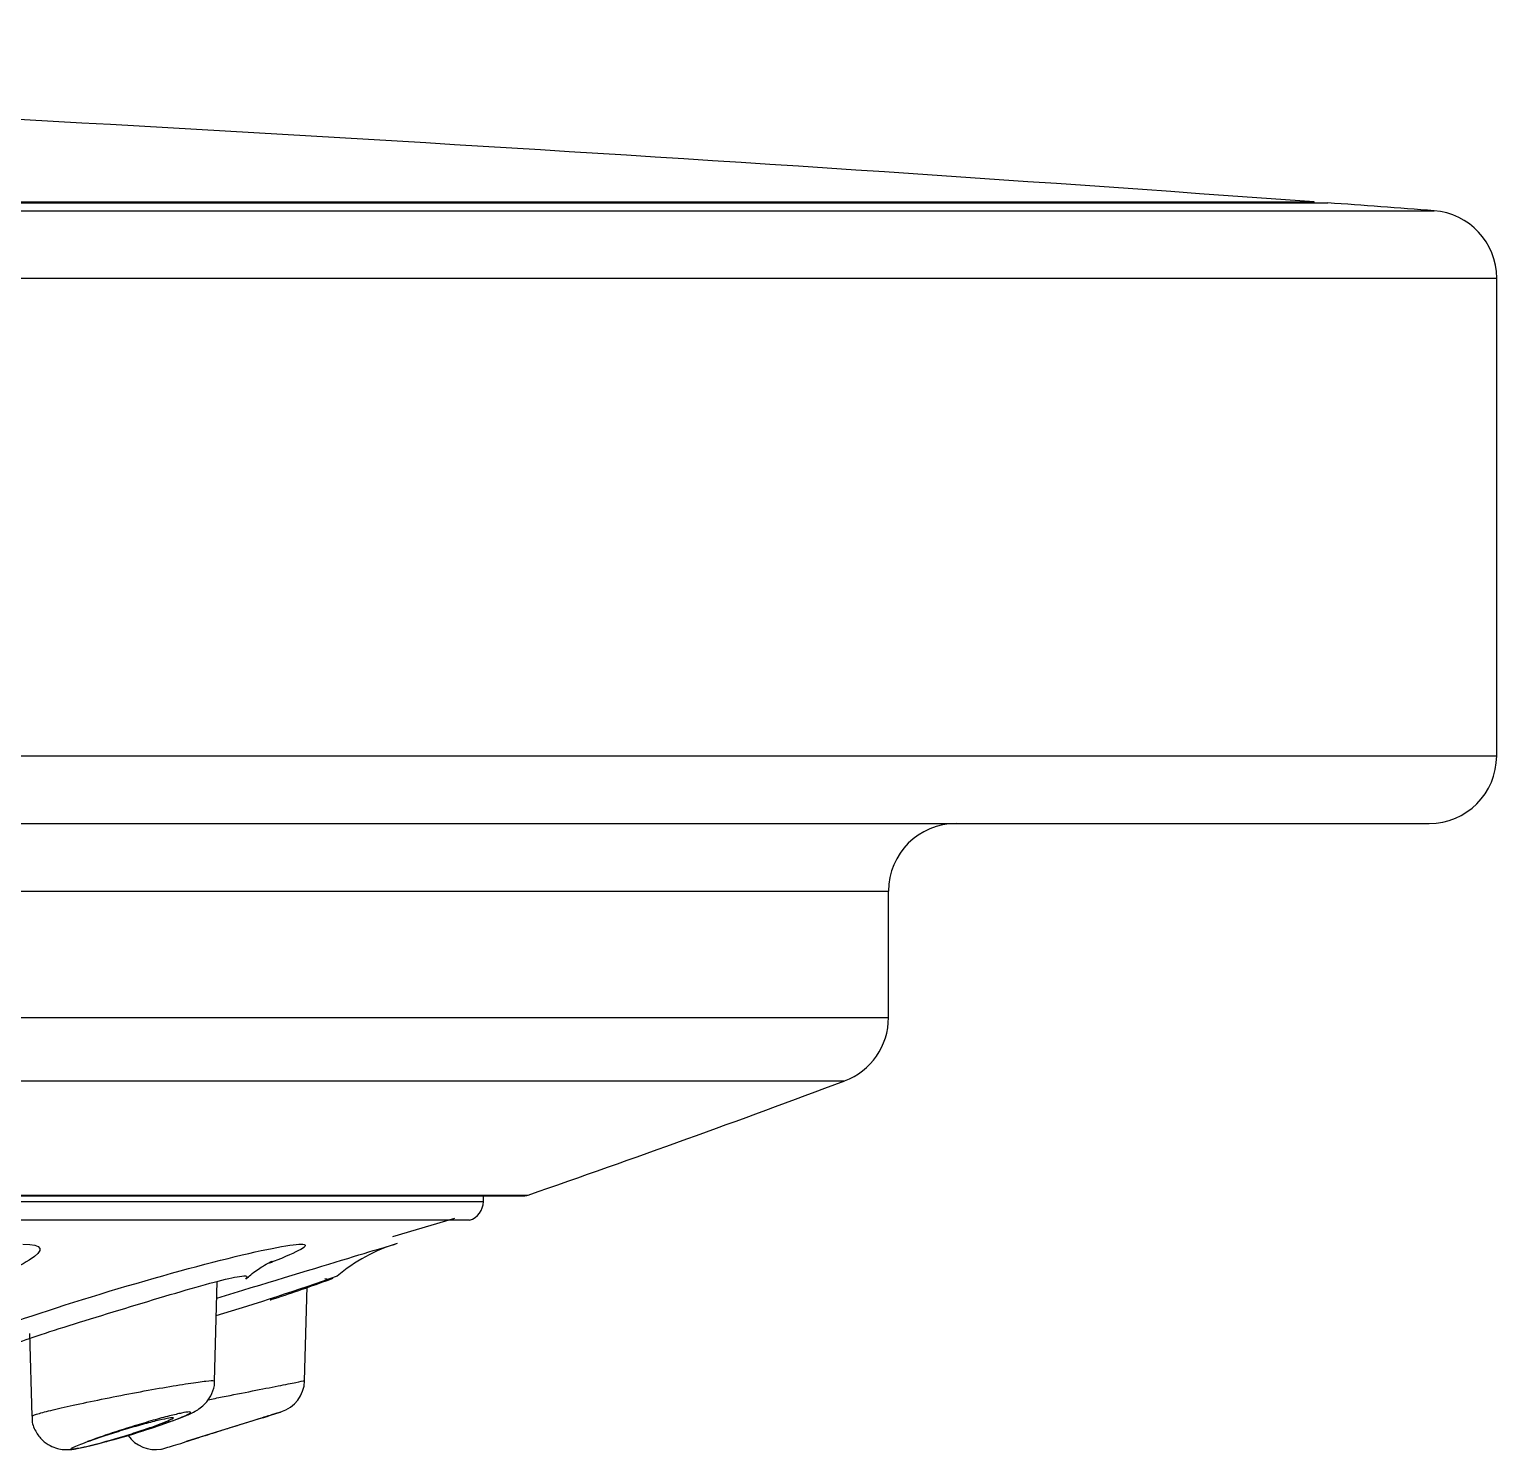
# Model space of a CAD drawing. Header units: millimetres. Extents: x -60 to 7633, y -2614 to 2146.
# Drawn here: x 3624.86 to 3646.57, y 1868.52 to 1889.54 of the extents above; entities that cross this region are included whole.
import ezdxf

# ---------------------------------------------------------------- set-up
doc = ezdxf.new("R2010")
doc.units = ezdxf.units.MM
doc.layers.get('0').update_dxf_attribs({"color": 250})

msp = doc.modelspace()

# ---------------------------------------------------------------- linework, layer by layer
at = {"linetype": 'Continuous'}
for p, q in [((3487.5, 1886.854), (3645.648, 1886.854)), ((3489.074, 1886.969), (3644.074, 1886.969)), ((3489.274, 1886.984), (3643.874, 1886.984)), ((3643.874, 1886.969), (3643.874, 1886.984)), ((3486.574, 1885.857), (3646.574, 1885.857)), ((3646.574, 1878.785), (3646.574, 1885.857)), ((3486.574, 1878.785), (3646.574, 1878.785)), ((3487.574, 1877.785), (3645.574, 1877.785)), ((3495.574, 1876.785), (3637.574, 1876.785)), ((3637.574, 1874.913), (3637.574, 1876.785)), ((3495.574, 1874.913), (3637.574, 1874.913)), ((3496.223, 1873.976), (3636.924, 1873.976)), ((3500.908, 1872.287), (3632.239, 1872.287)), ((3500.974, 1872.276), (3632.174, 1872.276)), ((3631.579, 1872.192), (3631.581, 1872.276)), ((3501.568, 1872.192), (3631.579, 1872.192)), ((3631.372, 1871.914), (3501.776, 1871.914)), ((3630.239, 1871.671), (3631.157, 1871.943)), ((3627.6, 1869.531), (3627.638, 1871.007)), ((3628.933, 1869.537), (3628.969, 1870.935)), ((3628.424, 1870.734), (3628.438, 1870.738)), ((3624.863, 1870.237), (3624.895, 1869.012)), ((3628.324, 1868.994), (3627.18, 1868.637)), ((3628.324, 1868.992), (3628.324, 1868.995))]:
    msp.add_line(p, q, dxfattribs=at)
for centre, radius, start, end in [((3566.574, 821.618), 1068.167, 85.85005, 88.768323), ((3566.574, 821.618), 1068.167, 85.754636, 85.839294), ((3645.574, 1885.857), 1, 0, 85.7546), ((3645.574, 1878.785), 1, 270, 0), ((3638.574, 1876.785), 1, 90, 180), ((3636.574, 1874.913), 1, 290.538, 0), ((3566.574, 2061.758), 200.528, 289.11491, 290.53802), ((3632.174, 1872.476), 0.2, 270, 289.1149), ((3631.279, 1872.199), 0.3, 287.9272, 358.5), ((3631.029, 1869.179), 2.5, 106.8518, 130.2971), ((3615.04, 1911.875), 43.245, 286.9197, 289.4186), ((3619.773, 1897.298), 27.937, 288.0695, 289.8374), ((3629.289, 1871.244), 0.2, 253.2056, 289.8153), ((3624.73, 1883.765), 13.526, 289.5394, 290.0053), ((3628.433, 1869.554), 0.5, 287.4242, 358.2384), ((3623.144, 1879.428), 11.16, 282.6682, 291.1353), ((3565.054, 2068.712), 209.5, 287.57491, 287.64984), ((3626.728, 1869.019), 0.5, 215.449, 279.4838)]:
    msp.add_arc(centre, radius, start, end, dxfattribs=at)
for points, knots in [([(3624.158, 1870.01), (3623.883, 1869.95), (3623.687, 1869.918), (3623.44, 1869.918), (3623.572, 1870.007), (3624.328, 1870.311), (3624.949, 1870.524), (3626.343, 1870.958), (3627.092, 1871.17), (3628.286, 1871.473), (3628.725, 1871.561), (3628.88, 1871.561)], [0, 0, 0, 0, 0.131797, 0.131797, 0.348848, 0.348848, 0.565898, 0.565898, 0.782949, 0.782949, 1, 1, 1, 1]), ([(3624.765, 1871.561), (3625.069, 1871.561), (3625.098, 1871.473), (3624.646, 1871.192), (3624.231, 1871.016), (3623.71, 1870.832)], [0, 0, 0, 0, 0.537815, 0.537815, 1, 1, 1, 1]), ([(3627.632, 1870.761), (3628.322, 1870.971), (3628.995, 1871.175), (3629.978, 1871.473), (3630.272, 1871.561), (3630.272, 1871.561)], [0, 0, 0, 0, 0.4921716, 0.4921716, 1, 1, 1, 1]), ([(3628.88, 1871.561), (3629.035, 1871.561), (3628.901, 1871.473), (3628.487, 1871.308), (3628.45, 1871.294), (3628.412, 1871.279)], [0, 0, 0, 0, 0.916723, 0.916723, 1, 1, 1, 1]), ([(3628.065, 1871.043), (3628.091, 1871.068), (3628.171, 1871.145), (3628.308, 1871.23), (3628.411, 1871.289), (3628.443, 1871.305), (3628.447, 1871.307), (3628.447, 1871.307)], [0, 0, 0, 0, 0.1184439, 0.4364391, 0.6737158, 0.9017584, 1, 1, 1, 1]), ([(3627.025, 1870.837), (3627.45, 1870.962), (3627.801, 1871.058), (3628.076, 1871.1), (3628.106, 1871.087), (3628.06, 1871.049)], [0, 0, 0, 0, 0.6099275, 0.6099275, 1, 1, 1, 1]), ([(3624.532, 1870.003), (3624.479, 1870.008), (3624.53, 1870.042), (3624.881, 1870.177), (3625.254, 1870.297), (3626.113, 1870.563), (3626.6, 1870.711), (3627.025, 1870.837)], [0, 0, 0, 0, 0.2703193, 0.2703193, 0.6351596, 0.6351596, 1, 1, 1, 1]), ([(3624.895, 1869.012), (3624.895, 1869.018), (3624.92, 1869.029), (3624.967, 1869.043), (3625.015, 1869.058), (3625.087, 1869.078), (3625.178, 1869.1), (3625.27, 1869.123), (3625.383, 1869.149), (3625.509, 1869.176), (3625.636, 1869.204), (3625.78, 1869.234), (3625.927, 1869.264), (3626.077, 1869.295), (3626.234, 1869.326), (3626.388, 1869.355), (3626.541, 1869.384), (3626.694, 1869.412), (3626.834, 1869.436), (3626.973, 1869.46), (3627.102, 1869.482), (3627.21, 1869.498), (3627.317, 1869.514), (3627.406, 1869.527), (3627.471, 1869.533), (3627.535, 1869.54), (3627.576, 1869.542), (3627.592, 1869.539), (3627.597, 1869.538), (3627.6, 1869.537), (3627.6, 1869.535)], [0, 0, 0, 0, 0.103891, 0.103891, 0.103891, 0.208929, 0.208929, 0.208929, 0.315665, 0.315665, 0.315665, 0.424385, 0.424385, 0.424385, 0.534538, 0.534538, 0.534538, 0.644905, 0.644905, 0.644905, 0.754114, 0.754114, 0.754114, 0.861307, 0.861307, 0.861307, 0.966573, 0.966573, 0.966573, 1, 1, 1, 1]), ([(3627.167, 1869.019), (3627.224, 1869.041), (3627.292, 1869.071), (3627.406, 1869.145), (3627.494, 1869.229), (3627.566, 1869.35), (3627.605, 1869.465), (3627.597, 1869.525), (3627.596, 1869.533)], [0, 0, 0, 0, 0.352825, 0.486856, 0.619936, 0.784475, 0.97445, 1, 1, 1, 1]), ([(3627.502, 1869.257), (3627.573, 1869.271), (3627.644, 1869.285), (3627.714, 1869.299), (3627.867, 1869.329), (3628.02, 1869.359), (3628.16, 1869.387), (3628.299, 1869.415), (3628.429, 1869.44), (3628.539, 1869.462), (3628.647, 1869.484), (3628.738, 1869.502), (3628.803, 1869.515), (3628.868, 1869.528), (3628.91, 1869.536), (3628.926, 1869.539), (3628.93, 1869.54), (3628.933, 1869.541), (3628.933, 1869.541)], [0, 0, 0, 0, 0.097157, 0.097157, 0.097157, 0.310143, 0.310143, 0.310143, 0.522511, 0.522511, 0.522511, 0.731844, 0.731844, 0.731844, 0.937126, 0.937126, 0.937126, 1, 1, 1, 1]), ([(3624.901, 1869.012), (3624.9, 1868.995), (3624.893, 1868.923), (3624.944, 1868.789), (3625.042, 1868.659), (3625.159, 1868.576), (3625.269, 1868.534), (3625.366, 1868.519), (3625.444, 1868.519), (3625.513, 1868.525), (3625.56, 1868.534), (3625.591, 1868.54)], [0, 0, 0, 0, 0.042468, 0.208178, 0.360321, 0.4848, 0.592413, 0.686332, 0.76975, 0.864106, 1, 1, 1, 1]), ([(3627.151, 1869.016), (3627.159, 1869.019), (3627.166, 1869.022), (3627.173, 1869.025), (3627.212, 1869.043), (3627.237, 1869.057), (3627.245, 1869.066), (3627.253, 1869.074), (3627.245, 1869.078), (3627.222, 1869.077), (3627.199, 1869.076), (3627.162, 1869.07), (3627.113, 1869.06), (3627.063, 1869.05), (3627.001, 1869.035), (3626.931, 1869.017), (3626.859, 1868.999), (3626.777, 1868.977), (3626.691, 1868.953), (3626.602, 1868.927), (3626.506, 1868.899), (3626.412, 1868.87), (3626.313, 1868.84), (3626.214, 1868.809), (3626.121, 1868.778), (3626.026, 1868.747), (3625.935, 1868.716), (3625.857, 1868.688), (3625.806, 1868.67), (3625.76, 1868.652), (3625.72, 1868.637)], [0, 0, 0, 0, 0.020084, 0.020084, 0.020084, 0.133186, 0.133186, 0.133186, 0.242646, 0.242646, 0.242646, 0.349083, 0.349083, 0.349083, 0.455735, 0.455735, 0.455735, 0.565563, 0.565563, 0.565563, 0.680299, 0.680299, 0.680299, 0.799811, 0.799811, 0.799811, 0.921857, 0.921857, 0.921857, 1, 1, 1, 1]), ([(3625.72, 1868.637), (3625.733, 1868.641), (3625.746, 1868.646), (3625.759, 1868.651), (3625.826, 1868.675), (3625.902, 1868.701), (3625.983, 1868.727), (3626.066, 1868.755), (3626.155, 1868.783), (3626.243, 1868.81), (3626.332, 1868.837), (3626.422, 1868.863), (3626.506, 1868.887), (3626.589, 1868.91), (3626.668, 1868.931), (3626.735, 1868.948), (3626.799, 1868.964), (3626.855, 1868.976), (3626.897, 1868.984), (3626.938, 1868.992), (3626.966, 1868.995), (3626.98, 1868.994), (3626.994, 1868.993), (3626.995, 1868.988), (3626.983, 1868.979), (3626.971, 1868.97), (3626.945, 1868.957), (3626.909, 1868.942), (3626.871, 1868.925), (3626.822, 1868.906), (3626.764, 1868.884), (3626.703, 1868.862), (3626.632, 1868.837), (3626.556, 1868.811), (3626.477, 1868.785), (3626.391, 1868.757), (3626.304, 1868.73), (3626.216, 1868.702), (3626.124, 1868.675), (3626.037, 1868.65), (3626.022, 1868.645), (3626.007, 1868.641), (3625.992, 1868.637)], [0, 0, 0, 0, 0.016244, 0.016244, 0.016244, 0.097729, 0.097729, 0.097729, 0.182243, 0.182243, 0.182243, 0.26782, 0.26782, 0.26782, 0.351812, 0.351812, 0.351812, 0.432266, 0.432266, 0.432266, 0.509026, 0.509026, 0.509026, 0.583644, 0.583644, 0.583644, 0.658407, 0.658407, 0.658407, 0.73538, 0.73538, 0.73538, 0.815779, 0.815779, 0.815779, 0.899514, 0.899514, 0.899514, 0.985024, 0.985024, 0.985024, 1, 1, 1, 1]), ([(3625.992, 1868.637), (3626, 1868.639), (3626.009, 1868.641), (3626.018, 1868.644), (3626.103, 1868.667), (3626.195, 1868.694), (3626.288, 1868.721), (3626.384, 1868.75), (3626.484, 1868.781), (3626.579, 1868.811), (3626.676, 1868.843), (3626.771, 1868.874), (3626.855, 1868.904), (3626.913, 1868.924), (3626.967, 1868.944), (3627.015, 1868.961), (3627.068, 1868.981), (3627.114, 1869), (3627.151, 1869.016)], [0, 0, 0, 0, 0.021348, 0.021348, 0.021348, 0.230804, 0.230804, 0.230804, 0.449579, 0.449579, 0.449579, 0.674719, 0.674719, 0.674719, 0.828238, 0.828238, 0.828238, 1, 1, 1, 1]), ([(3628.585, 1869.077), (3628.585, 1869.077), (3628.577, 1869.075), (3628.562, 1869.07), (3628.542, 1869.064), (3628.506, 1869.053), (3628.459, 1869.038), (3628.411, 1869.023), (3628.35, 1869.003), (3628.281, 1868.982), (3628.208, 1868.959), (3628.126, 1868.933), (3628.039, 1868.906), (3627.948, 1868.878), (3627.851, 1868.847), (3627.754, 1868.817), (3627.655, 1868.786), (3627.553, 1868.754), (3627.459, 1868.724), (3627.364, 1868.694), (3627.272, 1868.666), (3627.193, 1868.641), (3627.189, 1868.639), (3627.184, 1868.638), (3627.18, 1868.637)], [0, 0, 0, 0, 0.098834, 0.098834, 0.098834, 0.236578, 0.236578, 0.236578, 0.376993, 0.376993, 0.376993, 0.5231, 0.5231, 0.5231, 0.675806, 0.675806, 0.675806, 0.833313, 0.833313, 0.833313, 0.99141, 0.99141, 0.99141, 1, 1, 1, 1]), ([(3625.474, 1868.53), (3625.474, 1868.535), (3625.487, 1868.543), (3625.551, 1868.574), (3625.624, 1868.602), (3625.72, 1868.637)], [0, 0, 0, 0, 0.372935, 0.372935, 1, 1, 1, 1]), ([(3625.992, 1868.637), (3625.869, 1868.602), (3625.757, 1868.574), (3625.587, 1868.537), (3625.527, 1868.527), (3625.496, 1868.525)], [0, 0, 0, 0, 0.5168038, 0.5168038, 1, 1, 1, 1]), ([(3626.807, 1868.525), (3626.807, 1868.525), (3626.842, 1868.535), (3626.974, 1868.574), (3627.069, 1868.602), (3627.18, 1868.637)], [0, 0, 0, 0, 0.499694, 0.499694, 1, 1, 1, 1])]:
    msp.add_open_spline(points, degree=3, knots=knots, dxfattribs=at)

doc.saveas('drawing.dxf')
